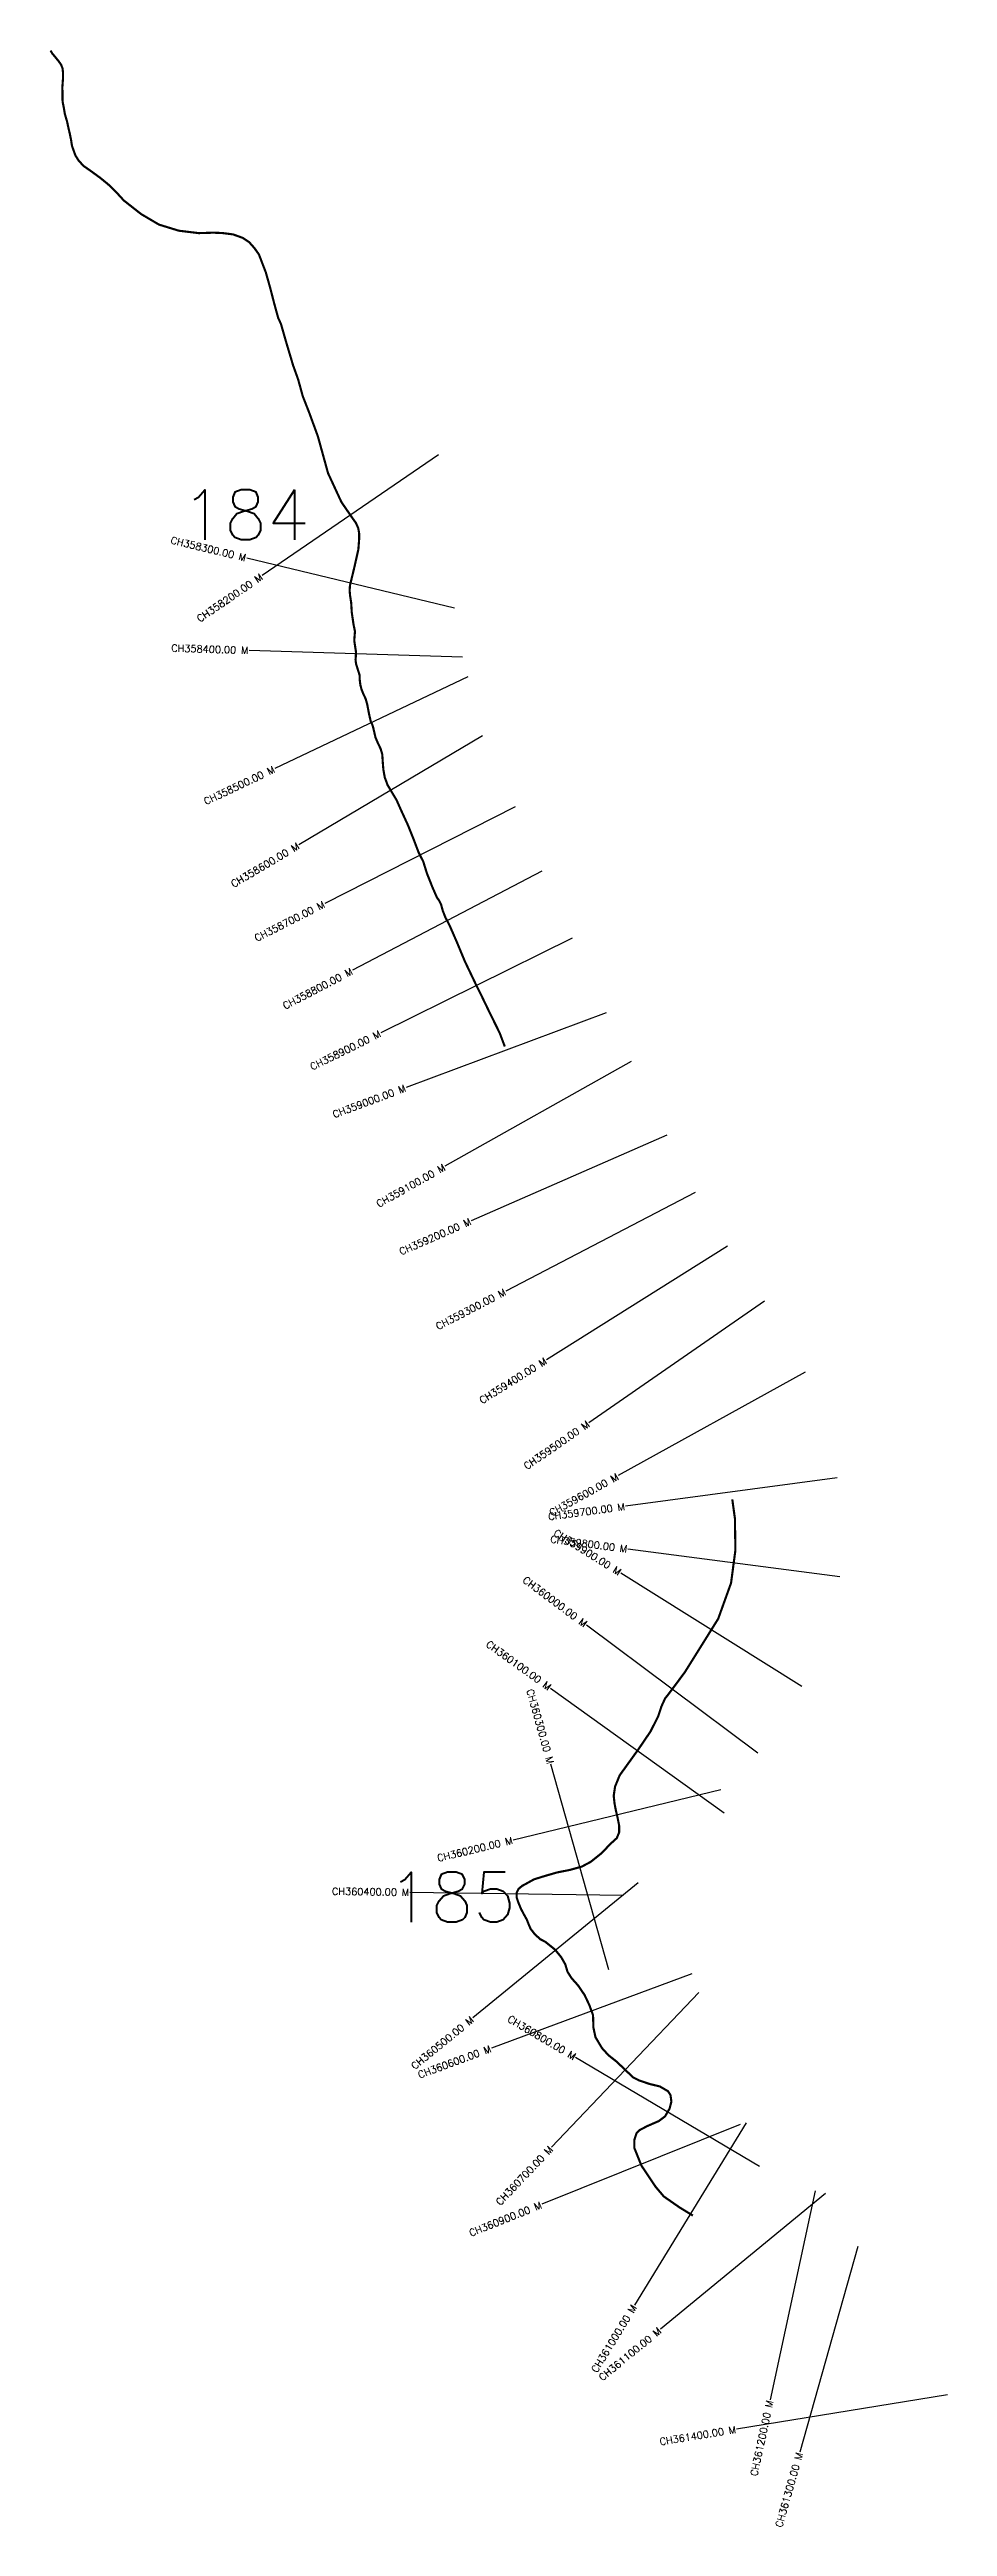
# Model space of a CAD drawing. Header units: metres. Extents: x 296661 to 300696, y 1972463 to 1975941.
# Drawn here: x 296661 to 297922, y 1972463 to 1975941 of the extents above; entities that cross this region are included whole.
import ezdxf
from ezdxf.enums import TextEntityAlignment as Align

# ---------------------------------------------------------------- set-up
doc = ezdxf.new("R2010")
doc.units = ezdxf.units.M
doc.header["$MEASUREMENT"] = 0
for name, color, linetype in [('CS', 134, 'Continuous'), ('CSMark', 6, 'Continuous'), ('NATURALLY PROTECTED', 3, 'Continuous')]:
    doc.layers.add(name, color=color, linetype=linetype)
doc.styles.get("Standard").update_dxf_attribs({"font": 'simplex.shx'})

msp = doc.modelspace()

# ---------------------------------------------------------------- linework, layer by layer
at = {"layer": 'CS'}
for p, q in [((297207, 1975371.7), (296959.6, 1975202.1)), ((297229.3, 1975156.4), (296937.7, 1975226.5)), ((297240.9, 1975087.7), (296941.1, 1975096.9)), ((297248.1, 1975060), (296977.2, 1974931.2)), ((297268.9, 1974977.2), (297011, 1974823.9)), ((297314.8, 1974877.4), (297047.2, 1974741.7)), ((297352, 1974787.1), (297086.3, 1974647.9)), ((297394.9, 1974692.8), (297125.8, 1974560.1)), ((297442.5, 1974588), (297161.5, 1974483.2)), ((297477.5, 1974520), (297216.1, 1974372.7)), ((297527.7, 1974416.6), (297252.9, 1974296.2)), ((297567.6, 1974335.9), (297301.4, 1974197.6)), ((297612.6, 1974260.5), (297358.5, 1974101.1)), ((297664.9, 1974183.3), (297418.2, 1974012.7)), ((297722, 1974083.6), (297459.5, 1973938.4)), ((297766.8, 1973935.5), (297469.5, 1973895.4)), ((297770.3, 1973796.5), (297472.8, 1973835.3)), ((297717.3, 1973642.5), (297463, 1973801.6)), ((297655.3, 1973548.9), (297414.9, 1973728.3)), ((297608, 1973464.6), (297364.4, 1973639.7)), ((297446.1, 1973244.4), (297364.9, 1973533.2)), ((297603.4, 1973497.1), (297311.7, 1973426.8)), ((297487.5, 1973366.9), (297255.3, 1973177)), ((297466.8, 1973348.9), (297166.8, 1973353.4)), ((297562.5, 1973238.9), (297281.2, 1973134.6)), ((297572.6, 1973212.8), (297365.7, 1972995.6)), ((297657.7, 1972968.4), (297399.6, 1973121.3)), ((297630.5, 1973027.4), (297352.2, 1972915.4)), ((297639, 1973029.7), (297482.3, 1972773.9)), ((297750.4, 1972930.6), (297518.6, 1972740.1)), ((297735.7, 1972934.4), (297672.6, 1972641.1)), ((297795.8, 1972856.3), (297714.3, 1972567.5)), ((297921.7, 1972648), (297625.6, 1972599.6))]:
    msp.add_line(p, q, dxfattribs=at)
at = {"layer": 'NATURALLY PROTECTED', "const_width": 3, "flags": 128}
for points in [[(296662.3, 1975939.1), (296664.6, 1975935.2), (296673, 1975925), (296677.1, 1975919.3), (296679.1, 1975914.1), (296679.8, 1975907.7), (296679.7, 1975899.5), (296678.9, 1975888.3), (296679, 1975880.8), (296679, 1975873.3), (296679.2, 1975867.3), (296681, 1975858.2), (296682.4, 1975850.1), (296685.5, 1975839.3), (296687.4, 1975830.5), (296689.4, 1975821.9), (296691, 1975814.2), (296692.3, 1975805.7), (296694.7, 1975798.7), (296697.3, 1975791.6), (296702, 1975784.3), (296708.7, 1975777.1), (296720.4, 1975768.9), (296731.9, 1975760.5), (296743.4, 1975751.1), (296755.6, 1975739.1), (296759.1, 1975735.3), (296765.1, 1975728.7), (296789.4, 1975709.6), (296814.5, 1975694.8), (296842.4, 1975686.2), (296870.5, 1975682.8), (296885.9, 1975683.3), (296891.1, 1975683.4), (296903.1, 1975683), (296918.6, 1975681), (296932.3, 1975676.1), (296941.2, 1975670.1), (296948.7, 1975661.6), (296954.9, 1975652.8), (296964.6, 1975627.5), (296971, 1975604.8), (296976.1, 1975584.9), (296980.3, 1975569.6), (296981.9, 1975563.8), (296985.8, 1975555.3), (296993.4, 1975528.8), (297002.9, 1975497), (297010, 1975477.2), (297016.4, 1975453.9), (297025.8, 1975429.9), (297037.7, 1975397.3), (297051.9, 1975345.8), (297070.7, 1975305.2), (297084.6, 1975285), (297091, 1975276), (297094.3, 1975268.6), (297095.7, 1975260.8), (297095.7, 1975254.6), (297094.5, 1975238.9), (297089.2, 1975215.1), (297082.7, 1975188.2), (297082.2, 1975180.8), (297082.9, 1975173.7), (297084.4, 1975164.1), (297085.2, 1975150.4), (297087.7, 1975133.4), (297089.7, 1975123.5), (297088.7, 1975110.8), (297089.7, 1975104.2), (297091.1, 1975095), (297090.9, 1975088.1), (297090.5, 1975083.9), (297091.2, 1975078.3), (297093.5, 1975070.8), (297096.2, 1975062.3), (297096.3, 1975056.4), (297097.3, 1975048.5), (297098.8, 1975042.6), (297101.2, 1975036.5), (297104.7, 1975029), (297106.8, 1975021.7), (297109.9, 1975005.7), (297112, 1974996.9), (297114.1, 1974992.6), (297115.5, 1974987.9), (297118.6, 1974974.5), (297122.3, 1974966), (297125.7, 1974959), (297128.1, 1974950.9), (297128.8, 1974939.2), (297129.6, 1974929.6), (297131.5, 1974918.9), (297135.4, 1974908.2), (297142.1, 1974896.9), (297148.1, 1974886.9), (297155.1, 1974871.2), (297164, 1974851.9), (297172.1, 1974831.7), (297179.1, 1974813.3), (297185.6, 1974800.5), (297190.7, 1974784.1), (297198.4, 1974764.7), (297204.7, 1974750.3), (297208, 1974745.5), (297210.7, 1974740), (297213, 1974731.5), (297216.6, 1974722.3), (297222.5, 1974711), (297232.6, 1974687.9), (297244, 1974660.5), (297258.9, 1974629.3), (297268.1, 1974610.7), (297279.2, 1974587.7), (297293, 1974559.7), (297300.1, 1974540.8)], [(297619.5, 1973905.2), (297623.2, 1973878.3), (297623.9, 1973833.9), (297617.8, 1973787.7), (297599.7, 1973737.4), (297552.8, 1973662.3), (297529.4, 1973630.9), (297525.2, 1973625.7), (297519.9, 1973614.1), (297515.6, 1973600.8), (297504.6, 1973579.1), (297487.9, 1973554.5), (297461.4, 1973517.7), (297454.9, 1973501.8), (297453, 1973488.8), (297454.2, 1973478), (297456.2, 1973467.8), (297458.3, 1973458.9), (297460.6, 1973447.4), (297460.6, 1973437.4), (297457.3, 1973429.5), (297448.2, 1973421.2), (297436.2, 1973408.6), (297420.9, 1973396.3), (297408.2, 1973389.5), (297391.2, 1973384.8), (297373.4, 1973381.3), (297355.8, 1973376.2), (297341, 1973371.6), (297330.4, 1973365.7), (297324.5, 1973362.5), (297319.4, 1973358.3), (297316.8, 1973353), (297316.7, 1973346.2), (297318.9, 1973339.7), (297322.8, 1973330.2), (297326.3, 1973323.6), (297331.1, 1973314.9), (297333.4, 1973308.9), (297336.2, 1973302.4), (297341.8, 1973295.1), (297349.7, 1973287.7), (297357.1, 1973283.9), (297370.7, 1973272.9), (297379.4, 1973262.2), (297385, 1973252.4), (297388.1, 1973242), (297393.9, 1973232.8), (297402.9, 1973222.8), (297412.1, 1973209.3), (297418.7, 1973195.4), (297424, 1973181), (297424.5, 1973163.6), (297427.4, 1973150.1), (297436.5, 1973134.8), (297445.5, 1973124.9), (297457.8, 1973115.1), (297466.2, 1973107), (297480.3, 1973093.6), (297488.3, 1973089.5), (297503.2, 1973084.4), (297517.8, 1973080.9), (297529.4, 1973074.1), (297532.8, 1973068.6), (297534, 1973059.6), (297531.5, 1973049.8), (297525.1, 1973038.9), (297516.4, 1973032.3), (297500, 1973025.2), (297489.4, 1973019.6), (297485.1, 1973015.4), (297481.9, 1973005.5), (297482.1, 1972994.2), (297492, 1972969.6), (297512.1, 1972939.7), (297523.4, 1972926.4), (297545.4, 1972911.1), (297564.2, 1972899.6)]]:
    msp.add_lwpolyline(points, dxfattribs=at)

# ---------------------------------------------------------------- texts
at = {"char_height": 70, "attachment_point": 1}
for s, insert in [('184', (296846, 1975322.3)), ('185', (297135.8, 1973381.6))]:
    msp.add_mtext_dynamic_manual_height_columns(s, width=95.172, gutter_width=1, heights=[0], dxfattribs=dict(at, insert=insert))
at = {"layer": 'CSMark'}
for s, rotation, p in [('CH358300.00 M', 346.4687, (296936.7, 1975226.8)), ('CH358200.00 M', 34.4254, (296958.7, 1975201.5)), ('CH358400.00 M', 358.2391, (296940.1, 1975097)), ('CH358500.00 M', 25.4214, (296976.3, 1974930.8)), ('CH358600.00 M', 30.7393, (297010.1, 1974823.4)), ('CH358700.00 M', 26.8824, (297046.3, 1974741.3)), ('CH358800.00 M', 27.6595, (297085.4, 1974647.4)), ('CH358900.00 M', 26.2608, (297124.9, 1974559.6)), ('CH359000.00 M', 20.452, (297160.5, 1974482.9)), ('CH359100.00 M', 29.4069, (297215.3, 1974372.2)), ('CH359200.00 M', 23.6522, (297252, 1974295.8)), ('CH359300.00 M', 27.466, (297300.5, 1974197.1)), ('CH359400.00 M', 32.0999, (297357.6, 1974100.6)), ('CH359500.00 M', 34.6721, (297417.4, 1974012.1)), ('CH359600.00 M', 28.955, (297458.6, 1973937.9)), ('CH359700.00 M', 7.6832, (297468.5, 1973895.2)), ('CH359800.00 M', 352.5631, (297471.8, 1973835.4)), ('CH359900.00 M', 327.9795, (297462.1, 1973802.1)), ('CH360000.00 M', 323.273, (297414.1, 1973728.9)), ('CH360100.00 M', 324.2835, (297363.6, 1973640.3)), ('CH360300.00 M', 285.7157, (297364.6, 1973534.1)), ('CH360200.00 M', 13.5463, (297310.8, 1973426.6)), ('CH360400.00 M', 359.1536, (297165.8, 1973353.4)), ('CH360500.00 M', 39.2767, (297254.5, 1973176.4)), ('CH360800.00 M', 329.363, (297398.7, 1973121.8)), ('CH360600.00 M', 20.3395, (297280.3, 1973134.3)), ('CH360700.00 M', 46.3898, (297365, 1972994.9)), ('CH360900.00 M', 21.9268, (297351.2, 1972915)), ('CH361000.00 M', 58.512, (297481.8, 1972773.1)), ('CH361100.00 M', 39.4179, (297517.8, 1972739.5)), ('CH361200.00 M', 77.8623, (297672.4, 1972640.1)), ('CH361400.00 M', 9.2884, (297624.6, 1972599.5)), ('CH361300.00 M', 74.2349, (297714, 1972566.6))]:
    msp.add_text(s, height=10, rotation=rotation, dxfattribs=at).set_placement(p, align=Align.MIDDLE_RIGHT)

doc.saveas('drawing.dxf')
